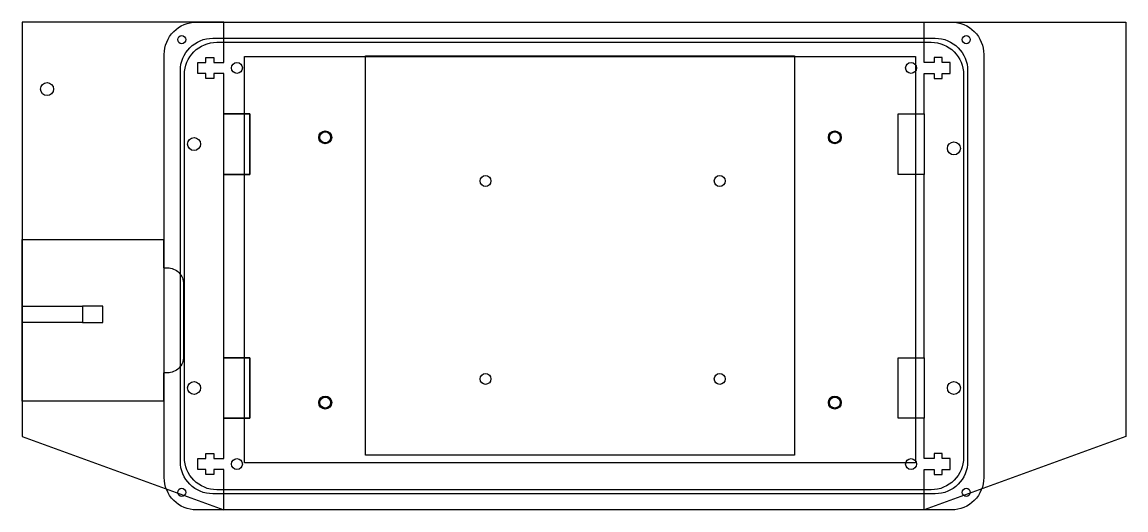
# Model space of a CAD drawing. Header units: inches. Extents: x 45 to 318, y 46 to 167.
import ezdxf

# ---------------------------------------------------------------- set-up
doc = ezdxf.new("R2010")
doc.units = ezdxf.units.IN
doc.header["$MEASUREMENT"] = 0
for name, color, linetype in [('cut2', 4, 'Continuous'), ('cut3', 1, 'Continuous'), ('cutLayer', 2, 'Continuous'), ('display', 6, 'Continuous')]:
    doc.layers.add(name, color=color, linetype=linetype)

msp = doc.modelspace()

# ---------------------------------------------------------------- linework, layer by layer
at = {"layer": 'cut2'}
for points in [[(282.68, 159.13), (282.68, 54.37, -0.414214), (274.68, 46.37), (87.72, 46.37, -0.414214), (79.72, 54.37), (79.72, 159.13, -0.414214), (87.72, 167.13), (274.68, 167.13, -0.414214)], [(278.68, 155.13), (278.68, 58.37, -0.414214), (270.68, 50.37), (91.72, 50.37, -0.414214), (83.72, 58.37), (83.72, 155.13, -0.414214), (91.72, 163.13), (270.68, 163.13, -0.414214)]]:
    msp.add_lwpolyline(points, format="xyb", close=True, dxfattribs=at)
for centre in [(84.06, 162.79), (278.34, 162.79), (84.06, 50.72), (278.34, 50.72)]:
    msp.add_circle(centre, 1, dxfattribs=at)
at = {"layer": 'cut3'}
for points in [[(94.52, 46.37), (94.52, 56.37), (92.02, 56.37), (92.02, 55.12), (90.02, 55.12), (90.02, 56.37), (88.02, 56.37), (88.02, 59.07), (90.02, 59.07), (90.02, 60.32), (92.02, 60.32), (92.02, 59.07), (94.52, 59.07), (94.52, 69.06), (100.92, 69.06), (100.92, 84.06), (94.52, 84.06), (94.52, 129.44), (100.92, 129.44), (100.92, 144.44), (94.52, 144.44), (94.52, 154.44), (92.02, 154.44), (92.02, 153.19), (90.02, 153.19), (90.02, 154.44), (88.02, 154.44), (88.02, 157.14), (90.02, 157.14), (90.02, 158.39), (92.02, 158.39), (92.02, 157.14), (94.52, 157.14), (94.52, 167.13), (44.52, 167.13), (44.52, 64.57)], [(267.88, 46.37), (267.88, 56.37), (270.38, 56.37), (270.38, 55.12), (272.38, 55.12), (272.38, 56.37), (274.38, 56.37), (274.38, 59.07), (272.38, 59.07), (272.38, 60.32), (270.38, 60.32), (270.38, 59.07), (267.88, 59.07), (267.88, 69.06), (261.48, 69.06), (261.48, 84.06), (267.88, 84.06), (267.88, 129.44), (261.48, 129.44), (261.48, 144.44), (267.88, 144.44), (267.88, 154.44), (270.38, 154.44), (270.38, 153.19), (272.38, 153.19), (272.38, 154.44), (274.38, 154.44), (274.38, 157.14), (272.38, 157.14), (272.38, 158.39), (270.38, 158.39), (270.38, 157.14), (267.88, 157.14), (267.88, 167.13), (317.88, 167.13), (317.88, 64.57)], [(59.52, 96.8), (59.52, 92.8), (44.52, 92.8), (44.52, 96.8)], [(64.52, 92.8), (64.52, 96.8), (59.52, 96.8), (59.52, 92.8)]]:
    msp.add_lwpolyline(points, close=True, dxfattribs=at)
msp.add_lwpolyline([(44.52, 73.3), (44.52, 113.3), (79.52, 113.3), (79.52, 106.3), (80.52, 106.3, -0.414214), (84.52, 102.3), (84.52, 84.3, -0.414214), (80.52, 80.3), (79.52, 80.3), (79.52, 73.3)], format="xyb", close=True, dxfattribs=at)
msp.add_circle((50.71, 150.54), 1.6, dxfattribs=at)
at = {"layer": 'cutLayer'}
msp.add_lwpolyline([(282.68, 159.13), (282.68, 54.37, -0.414214), (274.68, 46.37), (87.72, 46.37, -0.414214), (79.72, 54.37), (79.72, 159.13, -0.414214), (87.72, 167.13), (274.68, 167.13, -0.414214)], format="xyb", close=True, dxfattribs=at)
for points in [[(235.79, 158.82), (235.79, 59.9), (129.59, 59.9), (129.59, 158.82)], [(100.92, 144.44), (100.92, 129.44), (94.52, 129.44), (94.52, 144.44)], [(267.88, 144.44), (267.88, 129.44), (261.48, 129.44), (261.48, 144.44)], [(100.92, 84.06), (100.92, 69.06), (94.52, 69.06), (94.52, 84.06)], [(267.88, 84.06), (267.88, 69.06), (261.48, 69.06), (261.48, 84.06)]]:
    msp.add_lwpolyline(points, close=True, dxfattribs=at)
for centre, radius in [((84.06, 162.79), 1), ((278.34, 162.79), 1), ((97.72, 155.79), 1.35), ((264.68, 155.79), 1.35), ((119.59, 138.6), 1.35), ((245.79, 138.6), 1.35), ((87.12, 136.94), 1.6), ((275.28, 135.87), 1.6), ((87.12, 76.56), 1.6), ((275.28, 76.56), 1.6), ((119.59, 72.95), 1.35), ((245.79, 72.95), 1.35), ((97.72, 57.72), 1.35), ((264.68, 57.72), 1.35), ((84.06, 50.72), 1), ((278.34, 50.72), 1)]:
    msp.add_circle(centre, radius, dxfattribs=at)
at = {"layer": 'display'}
msp.add_lwpolyline([(277.68, 154.13), (277.68, 59.37, -0.414214), (269.68, 51.37), (92.72, 51.37, -0.414214), (84.72, 59.37), (84.72, 154.13, -0.414214), (92.72, 162.13), (269.68, 162.13, -0.414214)], format="xyb", close=True, dxfattribs=at)
msp.add_lwpolyline([(265.79, 158.6), (265.79, 58), (99.59, 58), (99.59, 158.6)], close=True, dxfattribs=at)
for centre, radius in [((119.59, 138.6), 1.6), ((245.79, 138.6), 1.6), ((159.29, 127.8), 1.35), ((217.29, 127.8), 1.35), ((159.29, 78.8), 1.35), ((217.29, 78.8), 1.35), ((119.59, 72.95), 1.6), ((245.79, 72.95), 1.6)]:
    msp.add_circle(centre, radius, dxfattribs=at)

doc.saveas('drawing.dxf')
